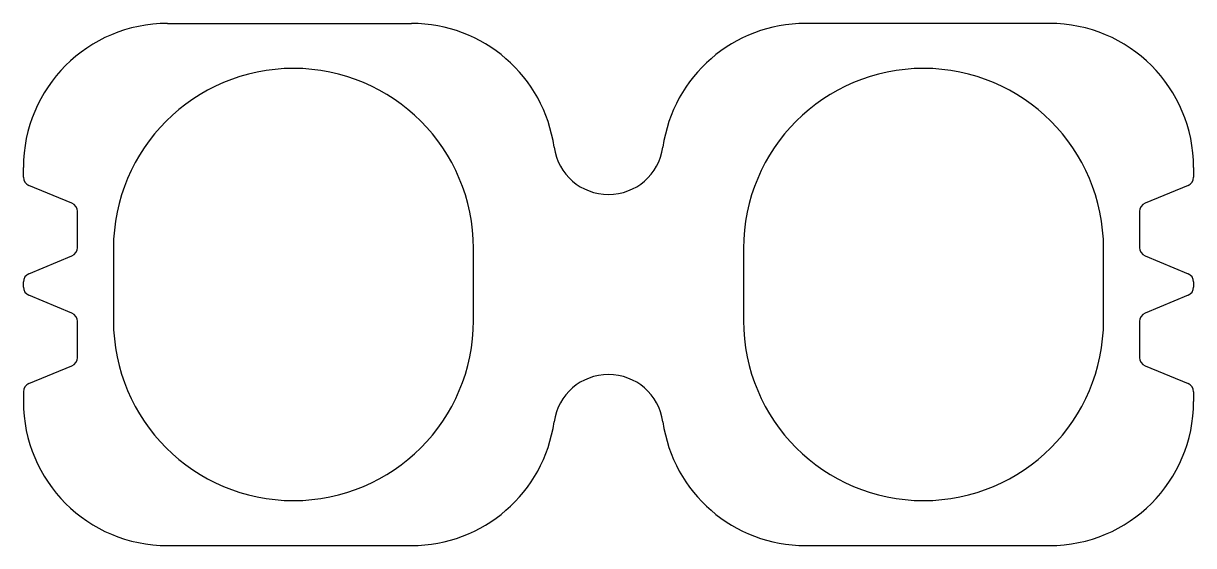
# Model space of a CAD drawing. Header units: metres. Extents: x 0 to 65, y 0.5 to 29.5.
import ezdxf

# ---------------------------------------------------------------- set-up
doc = ezdxf.new("R2010")
doc.units = ezdxf.units.M

msp = doc.modelspace()

# ---------------------------------------------------------------- linework, layer by layer
for p, q in [((8, 29.5), (21.559, 29.5)), ((57, 29.5), (43.441, 29.5)), ((29.48, 22.622), (29.48, 22.622)), ((35.52, 22.622), (35.52, 22.622)), ((0, 20.961), (0, 21.5)), ((65, 21.5), (65, 20.961)), ((2.691, 19.512), (0.309, 20.499)), ((0.309, 20.499), (0.309, 20.499)), ((64.691, 20.499), (62.309, 19.512)), ((64.691, 20.499), (64.691, 20.499)), ((2.691, 19.512), (2.691, 19.512)), ((62.309, 19.512), (62.309, 19.512)), ((3, 17.05), (3, 19.05)), ((62, 19.05), (62, 17.05)), ((5, 17), (5, 13)), ((5, 17), (5, 17)), ((25, 13), (25, 17)), ((25, 17), (25, 17)), ((40, 17), (40, 13)), ((40, 17), (40, 17)), ((60, 13), (60, 17)), ((60, 17), (60, 17)), ((0.309, 15.601), (2.691, 16.588)), ((2.691, 16.588), (2.691, 16.588)), ((62.309, 16.588), (64.691, 15.601)), ((62.309, 16.588), (62.309, 16.588)), ((0.309, 15.601), (0.309, 15.601)), ((64.691, 15.601), (64.691, 15.601)), ((0, 14.861), (0, 15.139)), ((65, 15.139), (65, 14.861)), ((2.691, 13.412), (0.309, 14.399)), ((0.309, 14.399), (0.309, 14.399)), ((64.691, 14.399), (62.309, 13.412)), ((64.691, 14.399), (64.691, 14.399)), ((2.691, 13.412), (2.691, 13.412)), ((5, 13), (5, 13)), ((25, 13), (25, 13)), ((40, 13), (40, 13)), ((60, 13), (60, 13)), ((62.309, 13.412), (62.309, 13.412)), ((3, 10.95), (3, 12.95)), ((62, 12.95), (62, 10.95)), ((0.309, 9.501), (2.691, 10.488)), ((2.691, 10.488), (2.691, 10.488)), ((62.309, 10.488), (64.691, 9.501)), ((62.309, 10.488), (62.309, 10.488)), ((0.309, 9.501), (0.309, 9.501)), ((64.691, 9.501), (64.691, 9.501)), ((0, 9.039), (0, 8.5)), ((0, 8.5), (0, 8.5)), ((65, 9.039), (65, 8.5)), ((8, 0.5), (21.559, 0.5)), ((8, 0.5), (8, 0.5)), ((21.559, 0.5), (21.559, 0.5)), ((43.441, 0.5), (57, 0.5))]:
    msp.add_line(p, q)
for centre, radius, start, end in [((8, 21.5), 8, 90, 180), ((21.559, 21.5), 8, 8.06356, 90), ((43.441, 21.5), 8, 90, 171.93644), ((57, 21.5), 8, 0, 90), ((15, 17), 10, 0.00009, 179.99991), ((50, 17), 10, 0.00041, 179.99959), ((32.5, 23.05), 3.05, 188.06356, 351.93644), ((0.5, 20.961), 0.5, 180, 247.5), ((64.5, 20.961), 0.5, 292.5, 0), ((2.5, 19.05), 0.5, 0, 67.5), ((62.5, 19.05), 0.5, 112.5, 180), ((2.5, 17.05), 0.5, 292.5, 0), ((62.5, 17.05), 0.5, 180, 247.5), ((0.5, 15.139), 0.5, 112.5, 180), ((64.5, 15.139), 0.5, 0, 67.5), ((0.5, 14.861), 0.5, 180, 247.5), ((64.5, 14.861), 0.5, 292.5, 0), ((2.5, 12.95), 0.5, 0, 67.5), ((50, 13), 10, 180.00041, 359.99959), ((62.5, 12.95), 0.5, 112.5, 180), ((15, 13), 10, 180.00009, 359.99991), ((2.5, 10.95), 0.5, 292.5, 0), ((62.5, 10.95), 0.5, 180, 247.5), ((32.5, 6.95), 3.05, 8.06356, 171.93644), ((0.5, 9.039), 0.5, 112.5, 180), ((64.5, 9.039), 0.5, 0, 67.5), ((8, 8.5), 8, 180, 270), ((57, 8.5), 8, 270, 0), ((21.559, 8.5), 8, 270, 351.93644), ((43.441, 8.5), 8, 188.06356, 270)]:
    msp.add_arc(centre, radius, start, end)

doc.saveas('drawing.dxf')
